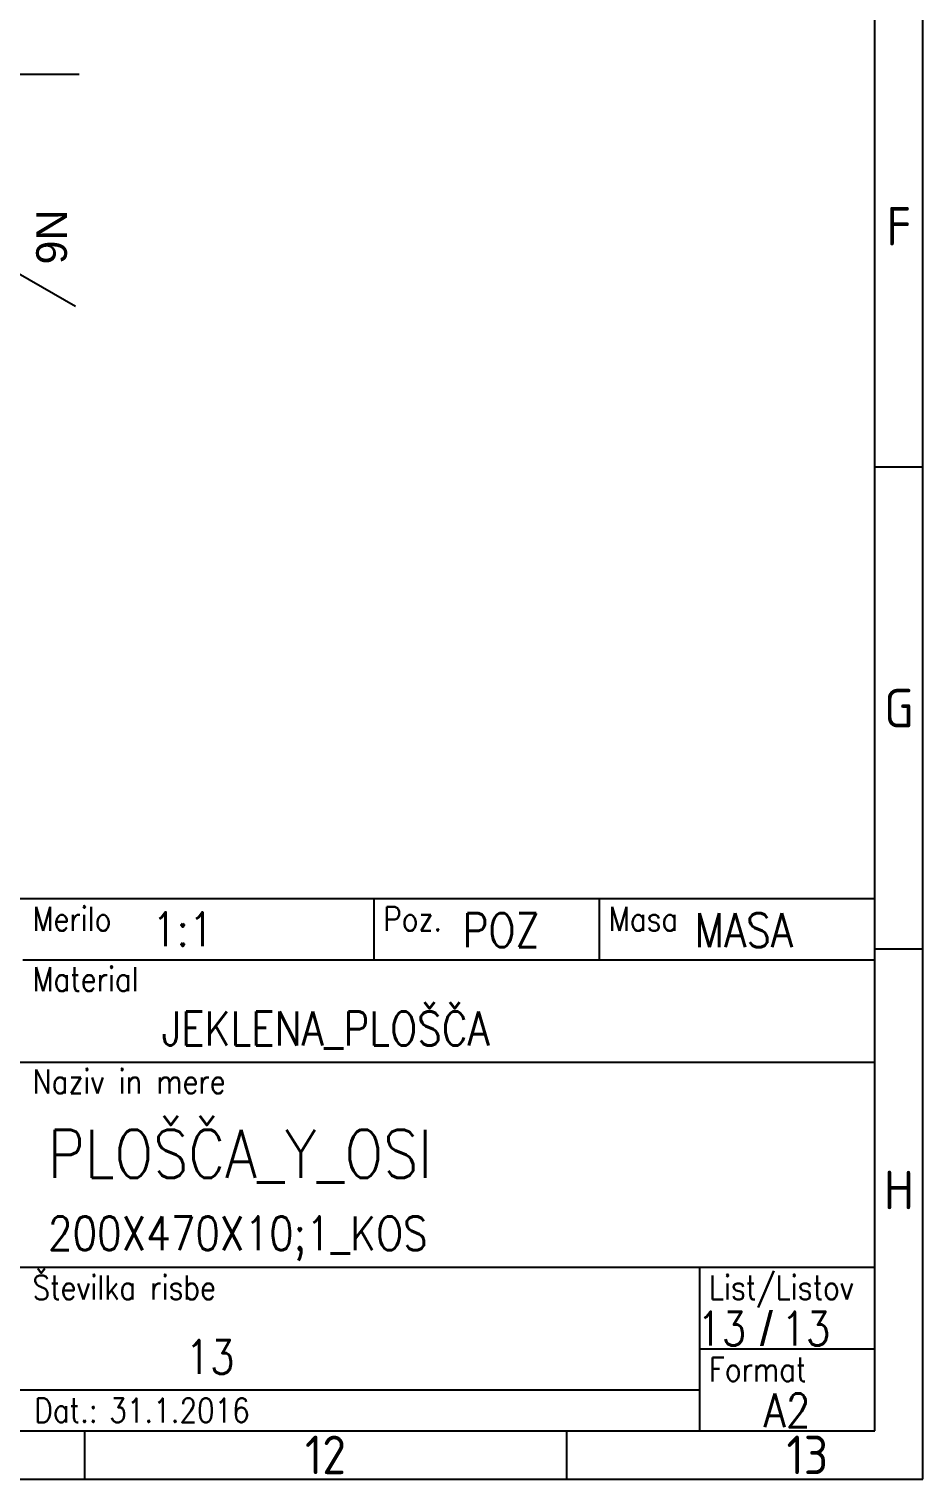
# Model space of a CAD drawing. Extents: x 10890 to 13186, y -1023 to 617.
# Drawn here: x 12814 to 13186, y -1023 to -422 of the extents above; entities that cross this region are included whole.
import ezdxf
from ezdxf.enums import TextEntityAlignment as Align

# ---------------------------------------------------------------- set-up
doc = ezdxf.new("R2010")
doc.units = 0
doc.header["$MEASUREMENT"] = 0
doc.linetypes.add('ACAD_ISO02W100', pattern=[15, 12, -3])
doc.layers.get('DEFPOINTS').update_dxf_attribs({"linetype": 'ACAD_ISO02W100'})
for name, color, linetype in [('CRTA_025', 5, 'CONTINUOUS'), ('CRTA_035', 3, 'CONTINUOUS'), ('CRTA_05', 1, 'CONTINUOUS'), ('LAYER2', 4, 'CONTINUOUS'), ('RAHM2', 1, 'CONTINUOUS')]:
    doc.layers.add(name, color=color, linetype=linetype)
doc.styles.add('OZNAKE', font='geniso.shx', dxfattribs={"height": 4})
doc.styles.get("Standard").update_dxf_attribs({"font": 'arial.ttf'})
doc.styles.add('TEHN_25', font='romans.shx', dxfattribs={"width": 0.85, "height": 2.5})
doc.styles.add('TEHN_35', font='romans.shx', dxfattribs={"width": 0.85, "height": 3.5})
doc.styles.add('TEHN_50', font='romans.shx', dxfattribs={"width": 0.85, "height": 5})
doc.dimstyles.get("Standard").update_dxf_attribs({"dimscale": 5, "dimtxt": 5, "dimasz": 5, "dimexe": 0, "dimexo": 0, "dimgap": 1, "dimtad": 1, "dimdec": 4, "dimzin": 12, "dimtxsty": 'STANDARD', "dimcen": 0.09, "dimazin": 3, "dimtfac": 1, "dimtdec": 4, "dimtofl": 0, "dimtmove": 0, "dimatfit": 3, "dimtolj": 1, "dimtzin": 0})

# ---------------------------------------------------------------- blocks, each defined once
blk = doc.blocks.new('*D34')
at = {"layer": 'DEFPOINTS', "color": 0}
for p in [(12777.28, -369), (12785.28, -369), (12777.28, -440.28)]:
    blk.add_point(p, dxfattribs=at)
at = {"layer": 'LAYER2', "color": 0}
for p, q in [((12777.28, -369), (12777.28, -440.28)), ((12785.28, -369), (12785.28, -440.28)), ((12752.28, -440.28), (12700.81, -440.28)), ((12810.28, -440.28), (12835.28, -440.28))]:
    blk.add_line(p, q, dxfattribs=at)
for points in [[(12752.28, -436.11), (12752.28, -444.45), (12777.28, -440.28)], [(12810.28, -436.11), (12810.28, -444.45), (12785.28, -440.28)]]:
    blk.add_solid(points, dxfattribs=at)
at = {"layer": 'LAYER2', "color": 0, "insert": (12714.05, -422.51), "char_height": 25, "attachment_point": 5}
blk.add_mtext('\\A1;8', dxfattribs=at)

msp = doc.modelspace()

# ---------------------------------------------------------------- linework, layer by layer
at = {"layer": 'CRTA_025'}
msp.add_line((13092.70243, -969.46586), (13165.50243, -969.46586), dxfattribs=at)
at = {"layer": 'CRTA_05'}
for p, q in [((13185.50243, -1023.46586), (13185.50243, 616.53414)), ((13165.50243, -1003.46586), (13165.50243, 596.53414)), ((13185.50243, -603.46586), (13165.50243, -603.46586)), ((12416.70243, -782.46586), (13165.50243, -782.46586)), ((12957.50243, -782.46586), (12957.50243, -807.96586)), ((13051.10243, -782.46586), (13051.10243, -807.96586)), ((13185.50243, -803.46586), (13165.50243, -803.46586)), ((12811.90243, -807.96586), (13165.50243, -807.96586)), ((12416.70243, -850.46586), (13165.50243, -850.46586)), ((12635.10243, -935.46586), (13165.50243, -935.46586)), ((13092.70243, -935.46586), (13092.70243, -1003.46586)), ((12416.70243, -986.46586), (13092.70243, -986.46586)), ((10909.50243, -1003.46586), (13165.50243, -1003.46586)), ((12837.50243, -1003.46586), (12837.50243, -1023.46586)), ((13037.50243, -1003.46586), (13037.50243, -1023.46586)), ((10889.50243, -1023.46586), (13185.50243, -1023.46586))]:
    msp.add_line(p, q, dxfattribs=at)
at = {"layer": 'LAYER2'}
msp.add_line((12785.28274, -508.77738), (12833.71365, -536.63894), dxfattribs=at)

# ---------------------------------------------------------------- texts
at = {"layer": 'CRTA_025', "style": 'TEHN_25', "width": 0.85}
for s, p in [('Merilo', (12815.90243, -795.96586)), ('Poz.', (12961.50243, -795.96586)), ('Masa', (13055.10243, -795.96586)), ('Material', (12815.90243, -820.96586)), ('Naziv in mere', (12815.90243, -863.46586)), ('Številka risbe', (12815.90243, -948.96586)), ('List/Listov', (13096.70243, -948.96586)), ('Format', (13096.70243, -982.96586)), ('Dat.:', (12816.70243, -999.96586))]:
    msp.add_text(s, height=10, dxfattribs=at).set_placement(p)
msp.add_attdef('31.1.2016', (12847.77282, -999.96586), '13-13_1KOS.dwg', height=10, dxfattribs=at)
at = {"layer": 'CRTA_035'}
msp.add_text('/', height=14, dxfattribs=at).set_placement((13117.79569, -968.06586))
at = {"layer": 'CRTA_035', "style": 'TEHN_35', "width": 0.85}
for tag, p, s in [('1:1', (12865.50243, -802.21586), '1:1'), ('POZ', (12994.4041, -802.64549), ''), ('MASA', (13090.74855, -802.64549), ''), ('JEKLENA_PLOŠČA', (12869.50243, -843.46586), ''), ('200X470X10;1_KOS', (12822.30243, -928.46586), ''), ('13', (13126.65169, -968.06586), '1')]:
    msp.add_attdef(tag, p, s, height=14, dxfattribs=at)
msp.add_attdef('13', text='1', height=14, dxfattribs=at).set_placement((13112.14584, -968.06586), align=Align.RIGHT)
msp.add_attdef('A2', text='----', height=14, dxfattribs=at).set_placement((13129.10243, -1001.96586), align=Align.CENTER)
at = {"layer": 'CRTA_05', "width": 0.85}
for tag, p, s, height, style in [('PLOŠČA_Y_OSI', (12822.30243, -898.46586), '----', 20, 'TEHN_50'), ('13', (12879.40117, -979.83155), '', 14, 'TEHN_35')]:
    msp.add_attdef(tag, p, s, height=height, dxfattribs=dict(at, style=style))
at = {"layer": 'LAYER2', "insert": (12830.17982, -496.4604), "char_height": 12.753587, "attachment_point": 1, "rotation": 270}
msp.add_mtext_dynamic_manual_height_columns('N6', width=4.8228718, gutter_width=1, heights=[0], dxfattribs=at)
at = {"layer": 'RAHM2', "char_height": 16, "attachment_point": 5, "style": 'OZNAKE'}
for s, width, insert in [('F', 27.069035, (13175.50243, -503.46586)), ('G', 27.069035, (13175.50243, -703.46586)), ('H', 27.069035, (13175.50243, -903.46586)), ('12', 49.1380701, (12937.50243, -1013.46586)), ('13', 49.1380701, (13137.50243, -1013.46586))]:
    msp.add_mtext_dynamic_manual_height_columns(s, width=width, gutter_width=12.5, heights=[0], dxfattribs=dict(at, insert=insert))

# ---------------------------------------------------------------- dimensions: what is measured, and where the dimension line sits
at = {"layer": 'LAYER2'}
dim = msp.add_linear_dim(base=(12777.28274, -440.27856), p1=(12785.28274, -368.99766), p2=(12777.28274, -368.99766), dimstyle='STANDARD', dxfattribs=at)
dim.commit()
dim.dimension.update_dxf_attribs({"geometry": '*D34', "text_midpoint": (12714.04604, -422.51424)})

doc.saveas('drawing.dxf')
